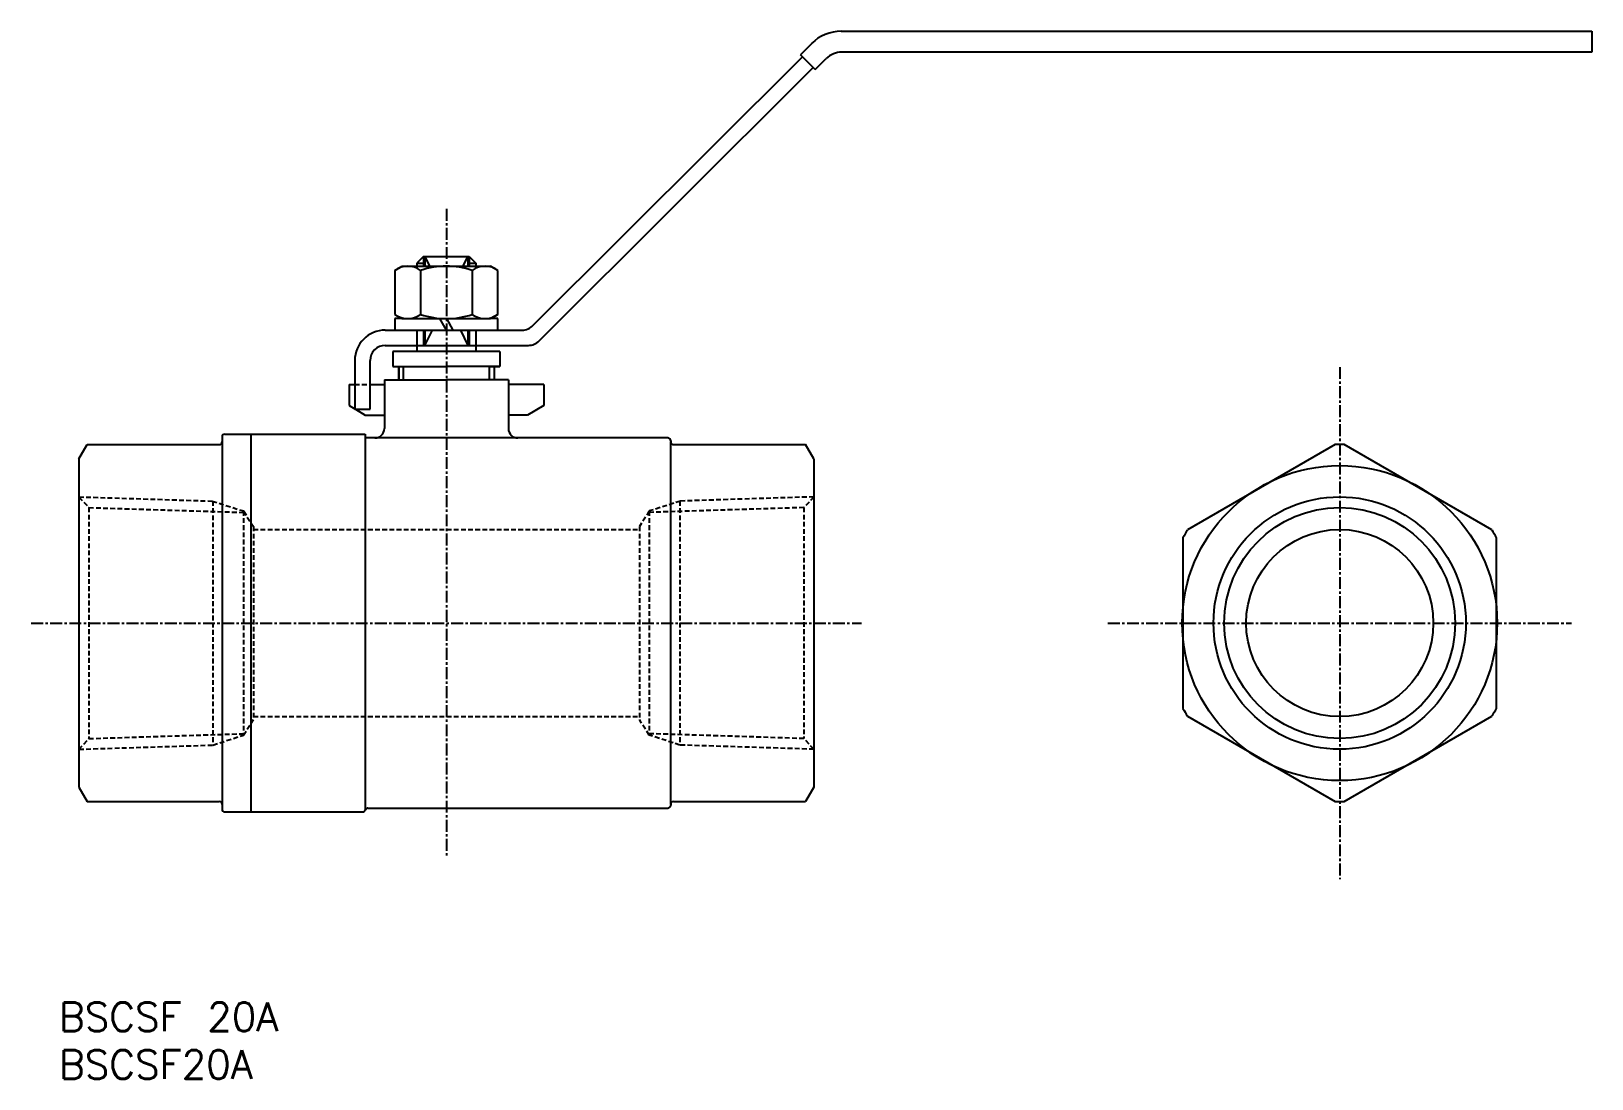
# Model space of a CAD drawing. Extents: x -3 to 161, y 0 to 110.
import ezdxf

# ---------------------------------------------------------------- set-up
doc = ezdxf.new("R2010")
doc.units = 0
doc.linetypes.add('CENTER', pattern=[2, 1.25, -0.25, 0.25, -0.25])
doc.linetypes.add('DASHED', pattern=[0.75, 0.5, -0.25])
doc.layers.get('0').update_dxf_attribs({"linetype": 'CONTINUOUS'})
doc.layers.add('CENTER', color=1, linetype='CENTER')
doc.styles.get("Standard").update_dxf_attribs({"font": 'txt.shx'})

# ---------------------------------------------------------------- blocks, each defined once
blk = doc.blocks.new('*U6')
at = {"color": 7, "linetype": 'CONTINUOUS'}
blk.add_text('BSCSF20A', height=3, dxfattribs=at).set_placement((0, 0))
blk = doc.blocks.new('*U7')
at = {"color": 7, "linetype": 'CONTINUOUS'}
blk.add_text('BSCSF 20A', height=3, dxfattribs=at).set_placement((0, 5))

msp = doc.modelspace()

# ---------------------------------------------------------------- linework, layer by layer
at = {"color": 7, "linetype": 'CONTINUOUS'}
for p, q in [((81.96, 109.74), (160.59, 109.74)), ((160.59, 109.74), (160.59, 107.54)), ((78.86, 108.46), (77.68, 107.28)), ((49.66, 78.9), (77.89, 107.06)), ((79.23, 105.72), (77.68, 107.28)), ((79.23, 105.72), (80.38, 106.87)), ((160.59, 107.54), (82.01, 107.54)), ((50.32, 77.3), (79.02, 105.93)), ((35.19, 84.68), (35.97, 85.13)), ((35.97, 85.13), (45.21, 85.13)), ((38.19, 86.13), (37.49, 85.43)), ((37.49, 85.43), (37.49, 85.13)), ((38.19, 86.13), (42.99, 86.13)), ((38.19, 86.13), (42.99, 86.13)), ((38.34, 86.13), (38.34, 85.13)), ((42.84, 86.13), (42.84, 85.13)), ((42.99, 86.13), (43.69, 85.43)), ((43.69, 85.43), (43.69, 85.13)), ((45.99, 84.68), (45.21, 85.13)), ((35.19, 84.68), (35.19, 80.08)), ((37.89, 84.68), (37.89, 80.08)), ((43.29, 84.68), (43.29, 80.08)), ((45.99, 80.08), (45.99, 84.68)), ((35.19, 80.08), (35.97, 79.63)), ((35.97, 79.63), (35.19, 79.63)), ((35.19, 79.63), (35.19, 78.43)), ((35.97, 79.63), (45.21, 79.63)), ((40.59, 78.43), (39.9, 79.63)), ((40.59, 79.63), (41.28, 78.43)), ((45.99, 80.08), (45.21, 79.63)), ((45.99, 79.63), (45.21, 79.63)), ((45.99, 78.43), (45.99, 79.63)), ((34.19, 78.43), (35.19, 78.43)), ((34.19, 78.43), (48.53, 78.43)), ((35.19, 78.43), (45.99, 78.43)), ((37.49, 78.43), (37.49, 76.18)), ((38.34, 78.43), (38.34, 76.83)), ((42.84, 78.43), (42.84, 76.83)), ((43.69, 78.43), (43.69, 76.18)), ((30.99, 75.23), (30.99, 70.13)), ((32.59, 70.13), (32.59, 75.23)), ((34.19, 76.83), (49.19, 76.83)), ((46.19, 76.18), (34.99, 76.18)), ((34.99, 76.18), (34.99, 74.63)), ((37.49, 76.83), (43.69, 76.83)), ((46.19, 76.18), (46.19, 74.63)), ((34.99, 74.63), (40.59, 74.63)), ((35.59, 73.23), (35.59, 74.63)), ((35.59, 74.63), (35.59, 73.23)), ((46.19, 74.63), (40.59, 74.63)), ((45.09, 74.63), (46.19, 74.63)), ((45.59, 74.63), (45.59, 73.23)), ((45.59, 74.63), (45.59, 73.23)), ((30.39, 72.73), (30.99, 72.73)), ((30.39, 72.73), (30.39, 70.53)), ((32.59, 72.73), (34.09, 72.73)), ((34.09, 73.23), (40.59, 73.23)), ((34.09, 73.23), (34.09, 68.13)), ((47.09, 73.23), (40.59, 73.23)), ((47.09, 73.23), (47.09, 68.13)), ((50.79, 72.73), (47.09, 72.73)), ((50.79, 72.73), (50.79, 70.53)), ((30.39, 70.53), (30.99, 70.18)), ((50.79, 70.53), (49.09, 69.53)), ((30.99, 70.13), (32.59, 70.13)), ((31.07, 70.13), (32.09, 69.53)), ((32.09, 69.53), (34.09, 69.53)), ((49.09, 69.53), (47.09, 69.53)), ((17.09, 67.23), (17.09, 28.25)), ((17.39, 67.53), (32.09, 67.53)), ((20.09, 67.53), (20.09, 27.95)), ((32.09, 67.53), (32.09, 28.15)), ((63.79, 67.13), (32.09, 67.13)), ((2.09, 64.93), (2.96, 66.43)), ((2.96, 66.43), (16.79, 66.43)), ((64.09, 66.83), (64.09, 66.73)), ((64.09, 28.75), (64.09, 66.73)), ((64.39, 66.43), (78.23, 66.43)), ((79.09, 64.93), (78.23, 66.43)), ((2.09, 64.93), (2.09, 30.55)), ((79.09, 64.93), (79.09, 30.55)), ((2.09, 30.55), (2.96, 29.05)), ((79.09, 30.55), (78.23, 29.05)), ((2.96, 29.05), (16.79, 29.05)), ((17.39, 27.95), (31.81, 27.95)), ((32.37, 28.35), (61.79, 28.35)), ((61.79, 28.35), (63.79, 28.35)), ((64.09, 28.75), (64.09, 28.65)), ((64.39, 29.05), (78.23, 29.05))]:
    msp.add_line(p, q, dxfattribs=at)
at = {"color": 3}
for p, q in [((37.49, 85.43), (38.34, 85.43)), ((38.19, 86.13), (38.19, 85.13)), ((38.34, 86.13), (38.83, 85.13)), ((42.36, 85.13), (42.84, 86.13)), ((42.84, 85.43), (43.69, 85.43)), ((42.99, 86.13), (42.99, 85.13)), ((38.19, 78.43), (38.19, 76.83)), ((38.34, 76.83), (39.12, 78.43)), ((42.07, 78.43), (42.84, 76.83)), ((42.99, 78.43), (42.99, 76.83)), ((36.09, 73.23), (36.09, 74.63)), ((45.09, 73.23), (45.09, 74.63))]:
    msp.add_line(p, q, dxfattribs=at)
at = {"color": 3, "linetype": 'DASHED'}
for p, q in [((30.99, 72.73), (32.59, 72.73)), ((2.09, 60.96), (3.13, 59.84)), ((2.09, 60.96), (16.13, 60.52)), ((16.06, 60.52), (19.33, 59.48)), ((16.13, 60.52), (16.13, 34.96)), ((65.12, 60.52), (61.85, 59.48)), ((79.09, 60.96), (65.05, 60.52)), ((65.05, 60.52), (65.05, 34.96)), ((79.09, 60.96), (78.05, 59.84)), ((3.13, 59.84), (3.13, 35.64)), ((3.13, 59.84), (19.32, 59.33)), ((19.33, 59.48), (19.33, 36)), ((19.33, 59.48), (20.37, 57.85)), ((61.85, 59.48), (60.81, 57.85)), ((61.85, 59.48), (61.85, 36)), ((78.05, 59.84), (61.86, 59.33)), ((78.05, 59.84), (78.05, 35.64)), ((20.37, 57.85), (20.37, 37.64)), ((20.37, 57.54), (60.81, 57.54)), ((60.81, 57.85), (60.81, 37.64)), ((19.33, 36), (20.37, 37.64)), ((20.37, 37.94), (60.81, 37.94)), ((61.85, 36), (60.81, 37.64)), ((3.13, 35.64), (19.32, 36.15)), ((16.13, 34.96), (19.33, 36)), ((65.05, 34.96), (61.85, 36)), ((78.05, 35.64), (61.86, 36.15)), ((2.09, 34.52), (3.13, 35.64)), ((2.09, 34.52), (16.13, 34.96)), ((79.09, 34.52), (65.05, 34.96)), ((79.09, 34.52), (78.05, 35.64))]:
    msp.add_line(p, q, dxfattribs=at)
at = {"color": 7, "linetype": 'CONTINUOUS'}
for points in [[(133.71, 66.43), (118.22, 57.49)], [(150.13, 57.49), (134.64, 66.43)], [(117.75, 56.69), (117.75, 38.79)], [(150.6, 38.79), (150.6, 56.69)], [(118.22, 37.99), (133.71, 29.05)], [(134.64, 29.05), (150.13, 37.99)]]:
    msp.add_lwpolyline(points, dxfattribs=at)
for radius in [16.5, 12.1, 9.8]:
    msp.add_circle((134.18, 47.74), radius, dxfattribs=at)
at = {"color": 3}
msp.add_circle((134.18, 47.74), 13.22, dxfattribs=at)
at = {"color": 7, "linetype": 'CONTINUOUS'}
for centre, radius, start, end in [((81.96, 105.34), 4.4, 90, 134.9344), ((82.01, 105.24), 2.3, 90, 134.9344), ((36.54, 82.88), 2.25, 53.1301, 126.8699), ((40.59, 76.81), 8.32, 71.0754, 108.9246), ((44.64, 82.88), 2.25, 53.1301, 126.8699), ((36.54, 81.88), 2.25, 233.1301, 306.8699), ((40.59, 87.96), 8.33, 251.0754, 288.9246), ((44.64, 81.88), 2.25, 233.1301, 306.8699), ((48.53, 80.03), 1.6, 270, 314.9344), ((34.19, 75.23), 3.2, 90, 180), ((49.19, 78.43), 1.6, 270, 314.9344), ((34.19, 75.23), 1.6, 90, 180), ((17.39, 67.23), 0.3, 90, 180), ((33.09, 68.13), 1, 270, 0), ((48.09, 68.13), 1, 180, 270), ((63.79, 66.83), 0.3, 360, 90), ((16.79, 66.73), 0.3, 270, 360), ((64.39, 66.73), 0.3, 180, 270), ((134.18, 47.74), 18.7, 88.5799, 91.4201), ((134.18, 47.74), 18.7, 148.5799, 151.4201), ((134.18, 47.74), 18.7, 28.5799, 31.4201), ((134.18, 47.74), 18.7, 208.5799, 211.4201), ((134.18, 47.74), 18.7, 328.5799, 331.4201), ((16.79, 28.75), 0.3, 0, 90), ((17.39, 28.25), 0.3, 180, 270), ((31.81, 28.25), 0.3, 270, 340.5288), ((32.37, 28.05), 0.3, 90, 160.5288), ((63.79, 28.65), 0.3, 270, 360), ((64.39, 28.75), 0.3, 90, 180), ((134.18, 47.74), 18.7, 268.5799, 271.4201)]:
    msp.add_arc(centre, radius, start, end, dxfattribs=at)
at = {"layer": 'CENTER', "color": 1, "linetype": 'CENTER'}
for p, q in [((40.59, 91.13), (40.59, 23.35)), ((134.18, 74.56), (134.18, 20.92)), ((-2.91, 47.74), (84.09, 47.74)), ((109.9, 47.74), (158.45, 47.74))]:
    msp.add_line(p, q, dxfattribs=at)

# ---------------------------------------------------------------- block references
at = {"color": 7, "linetype": 'CONTINUOUS'}
for name in ['*U7', '*U6']:
    msp.add_blockref(name, (0, 0), dxfattribs=at)

doc.saveas('drawing.dxf')
